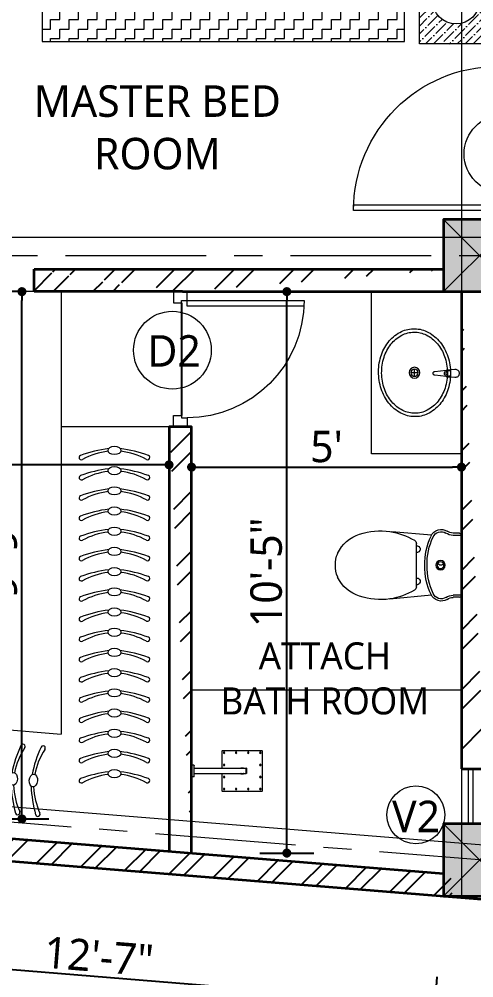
# Model space of a CAD drawing. Header units: inches. Extents: x 17146 to 31738, y -8920 to -2452.
# Drawn here: x 24651.3 to 24752.3, y -5339.9 to -5127 of the extents above; entities that cross this region are included whole.
import ezdxf

# ---------------------------------------------------------------- set-up
doc = ezdxf.new("R2010")
doc.units = ezdxf.units.IN
doc.header["$LTSCALE"] = 25
doc.header["$MEASUREMENT"] = 0
doc.header["$PDMODE"] = 3
doc.linetypes.add('CENTER', pattern=[2, 1.25, -0.25, 0.25, -0.25])
doc.linetypes.add('CENTER2', pattern=[1.125, 0.75, -0.125, 0.125, -0.125])
doc.layers.get('Defpoints').update_dxf_attribs({"color": 251})
doc.layers.add('A-HATCH', color=7, linetype='Continuous')
doc.layers.add('Text-internal', color=7, linetype='Continuous')
for name, color, linetype, lineweight in [('A_Grid Name', 216, 'Continuous', 5), ('Center line', 252, 'CENTER', 20), ('Column', 130, 'Continuous', 35), ('Dim-external', 151, 'Continuous', 9), ('Dim-internal', 150, 'Continuous', 9), ('Door-window', 40, 'Continuous', 15), ('Elevation2', 212, 'Continuous', 20), ('Elevation3', 74, 'Continuous', 13), ('Furniture', 125, 'Continuous', 20), ('Hatch', 253, 'Continuous', 13), ('sill', 30, 'Continuous', 20), ('text window', 212, 'Continuous', 20), ('Wall-Section', 6, 'Continuous', 35)]:
    doc.layers.add(name, color=color, linetype=linetype, lineweight=lineweight)
doc.styles.add('int text 1in-8ft', font='trebuc.ttf', dxfattribs={"height": 7})
doc.dimstyles.new('dim 1in-8ft', dxfattribs={"dimtxt": 7, "dimasz": 2, "dimexe": 6, "dimexo": 6, "dimgap": 1, "dimtad": 1, "dimdec": 0, "dimzin": 0, "dimdsep": 46, "dimlunit": 4, "dimtxsty": 'int text 1in-8ft', "dimblk": 'DOT', "dimcen": 4, "dimdle": 6, "dimclrt": 7, "dimadec": 0, "dimazin": 0, "dimtfac": 1, "dimtdec": 0, "dimtofl": 0, "dimtmove": 0, "dimatfit": 3, "dimfxl": 6, "dimfxlon": 1, "dimtolj": 1, "dimtzin": 0, "dimarcsym": 0})
doc.dimstyles.new('dim 1in-8ft c-c', dxfattribs={"dimtxt": 7, "dimasz": 2, "dimexe": 6, "dimexo": 6, "dimgap": 1, "dimtad": 1, "dimdec": 0, "dimzin": 0, "dimdsep": 46, "dimlunit": 4, "dimtxsty": 'int text 1in-8ft', "dimblk": 'DOT', "dimcen": 4, "dimdle": 6, "dimclrt": 7, "dimadec": 0, "dimazin": 0, "dimtfac": 1, "dimtdec": 0, "dimtofl": 0, "dimtmove": 0, "dimatfit": 3, "dimfxl": 6, "dimfxlon": 1, "dimtolj": 1, "dimtzin": 0, "dimarcsym": 0})

# ---------------------------------------------------------------- blocks, each defined once
blk = doc.blocks.new('*U10')
at = {"lineweight": 20}
for points in [[(-2, 1.5), (-2, 33.5), (-3.25, 33.47), (-3.25, 1.5)], [(-36, 1.5), (-36, -1.5), (-33.5, -1.5), (-33.5, 0.25), (-34, 0.25), (-34, 1.5)], [(0, 1.5), (0, -1.5), (-2.5, -1.5), (-2.5, 0.25), (-2, 0.25), (-2, 1.5)]]:
    blk.add_lwpolyline(points, close=True, dxfattribs=at)
at = {"lineweight": 13}
blk.add_arc((-2, 1.5), 32, 90, 180, dxfattribs=at)
at = {"layer": 'Defpoints'}
blk.add_line((-2.5, 0.25), (-33.5, 0.25), dxfattribs=at)
blk = doc.blocks.new('col')
at = {"layer": 'Hatch'}
h = blk.add_hatch(color=256, dxfattribs=at)
h.dxf.hatch_style = 1
h.paths.add_polyline_path([(-8, -8), (8, -8), (8, 8), (-8, 8)])
at = {"layer": 'Column'}
blk.add_lwpolyline([(-8, -8), (8, -8), (8, 8), (-8, 8)], close=True, dxfattribs=at)
at = {"layer": 'Dim-external'}
for p, q in [((-8, 8), (8, -8)), ((8, 8), (-8, -8))]:
    blk.add_line(p, q, dxfattribs=at)
blk = doc.blocks.new('gridd')
at = {"layer": 'Dim-external'}
for p in [(168, -150), (168, -284.21)]:
    blk.add_blockref('col', p, dxfattribs=at)
blk = doc.blocks.new('grid')
at = {"layer": 'Center line'}
for p, q in [((-175, -151), (774, -151)), ((774, -334.17), (-175, -257.62))]:
    blk.add_line(p, q, dxfattribs=at)
blk = doc.blocks.new('_Dot')
at = {"color": 0, "linetype": 'ByBlock', "lineweight": -2}
blk.add_line((-0.5, 0), (-1, 0), dxfattribs=at)
at = {"color": 0, "linetype": 'ByBlock', "const_width": 0.5}
blk.add_lwpolyline([(-0.25, 0, 1), (0.25, 0, 1)], format="xyb", close=True, dxfattribs=at)
blk = doc.blocks.new('*D212')
at = {"layer": 'Defpoints', "color": 0, "transparency": 16777216}
for p in [(24595.58, -5308.3), (24745.58, -5321.69), (24743.65, -5345.61)]:
    blk.add_point(p, dxfattribs=at)
at = {"layer": 'Dim-external', "color": 0, "lineweight": -2, "transparency": 16777216}
for p, q in [((24594.03, -5327.52), (24593.07, -5339.48)), ((24595.54, -5333.66), (24741.66, -5345.45)), ((24744.13, -5339.63), (24743.17, -5351.59))]:
    blk.add_line(p, q, dxfattribs=at)
at = {"layer": 'Dim-external', "color": 0, "lineweight": -2, "transparency": 16777216, "xscale": 2, "yscale": 2, "zscale": 2}
for p, rotation in [((24593.55, -5333.5), 175.3884517382356), ((24743.65, -5345.61), 355.3884517382356)]:
    blk.add_blockref('_Dot', p, dxfattribs=dict(at, rotation=rotation))
at = {"layer": 'Dim-external', "color": 7, "transparency": 16777216, "insert": (24668.96, -5335.06), "char_height": 7, "attachment_point": 5, "rotation": 355.3885, "style": 'int text 1in-8ft'}
blk.add_mtext('\\A1;12\'-7"', dxfattribs=at)
blk = doc.blocks.new('*D213')
at = {"layer": 'Defpoints', "color": 0, "transparency": 16777216}
for p in [(24745.58, -5321.69), (24761.58, -5321.85), (24759.56, -5346.89)]:
    blk.add_point(p, dxfattribs=at)
at = {"layer": 'Dim-external', "color": 0, "lineweight": -2, "transparency": 16777216}
for p, q in [((24744.13, -5339.63), (24743.17, -5351.59)), ((24760.04, -5340.91), (24759.08, -5352.87)), ((24745.65, -5345.77), (24757.57, -5346.73)), ((24751.61, -5346.25), (24755.54, -5364.63)), ((24755.54, -5364.63), (24774.51, -5366.16))]:
    blk.add_line(p, q, dxfattribs=at)
at = {"layer": 'Dim-external', "color": 0, "lineweight": -2, "transparency": 16777216, "xscale": 2, "yscale": 2, "zscale": 2}
for p, rotation in [((24743.65, -5345.61), 175.3884517382356), ((24759.56, -5346.89), 355.3884517382356)]:
    blk.add_blockref('_Dot', p, dxfattribs=dict(at, rotation=rotation))
at = {"layer": 'Dim-external', "color": 7, "transparency": 16777216, "insert": (24765.39, -5360.91), "char_height": 7, "attachment_point": 5, "rotation": 355.3885, "style": 'int text 1in-8ft'}
blk.add_mtext('\\A1;1\'-4"', dxfattribs=at)
blk = doc.blocks.new('*D219')
at = {"layer": 'Defpoints', "color": 0, "transparency": 16777216}
for p in [(24753.58, -5313.69), (24926.58, -5327.64), (24921.55, -5390.06)]:
    blk.add_point(p, dxfattribs=at)
at = {"layer": 'Dim-external', "color": 0, "lineweight": -2, "transparency": 16777216}
for p, q in [((24749.03, -5370.12), (24748.07, -5382.08)), ((24750.54, -5376.26), (24919.55, -5389.9)), ((24922.03, -5384.08), (24921.07, -5396.04))]:
    blk.add_line(p, q, dxfattribs=at)
at = {"layer": 'Dim-external', "color": 0, "lineweight": -2, "transparency": 16777216, "xscale": 2, "yscale": 2, "zscale": 2}
for p, rotation in [((24748.55, -5376.1), 175.38845173824), ((24921.55, -5390.06), 355.38845173824)]:
    blk.add_blockref('_Dot', p, dxfattribs=dict(at, rotation=rotation))
at = {"layer": 'Dim-external', "color": 7, "transparency": 16777216, "insert": (24835.42, -5378.52), "char_height": 7, "attachment_point": 5, "rotation": 355.3885, "style": 'int text 1in-8ft'}
blk.add_mtext('\\A1;14\'-6"c/c', dxfattribs=at)
blk = doc.blocks.new('*D245')
at = {"layer": 'Defpoints', "color": 0, "transparency": 16777216}
for p in [(24587.58, -5300.3), (24753.58, -5313.69), (24582.55, -5362.71)]:
    blk.add_point(p, dxfattribs=at)
at = {"layer": 'Dim-external', "color": 0, "lineweight": -2, "transparency": 16777216}
for p, q in [((24583.03, -5356.73), (24582.07, -5368.69)), ((24746.55, -5375.94), (24584.54, -5362.87)), ((24749.03, -5370.12), (24748.07, -5382.08))]:
    blk.add_line(p, q, dxfattribs=at)
at = {"layer": 'Dim-external', "color": 0, "lineweight": -2, "transparency": 16777216, "xscale": 2, "yscale": 2, "zscale": 2}
for p, rotation in [((24582.55, -5362.71), 175.38845173824), ((24748.55, -5376.1), 355.38845173824)]:
    blk.add_blockref('_Dot', p, dxfattribs=dict(at, rotation=rotation))
at = {"layer": 'Dim-external', "color": 7, "transparency": 16777216, "insert": (24665.91, -5364.86), "char_height": 7, "attachment_point": 5, "rotation": 355.3885, "style": 'int text 1in-8ft'}
blk.add_mtext('\\A1;13\'-11"c/c', dxfattribs=at)
blk = doc.blocks.new('*D287')
at = {"layer": 'Defpoints', "color": 0, "transparency": 16777216}
for p in [(24516.58, -5303.22), (25163.58, -5355.4), (25157.6, -5429.58)]:
    blk.add_point(p, dxfattribs=at)
at = {"layer": 'Dim-external', "color": 0, "lineweight": -2, "transparency": 16777216}
for p, q in [((24511.08, -5371.41), (24510.12, -5383.37)), ((24512.59, -5377.55), (25155.61, -5429.42)), ((25158.08, -5423.6), (25157.12, -5435.56))]:
    blk.add_line(p, q, dxfattribs=at)
at = {"layer": 'Dim-external', "color": 0, "lineweight": -2, "transparency": 16777216, "xscale": 2, "yscale": 2, "zscale": 2}
for p, rotation in [((24510.6, -5377.39), 175.3884517382375), ((25157.6, -5429.58), 355.3884517382375)]:
    blk.add_blockref('_Dot', p, dxfattribs=dict(at, rotation=rotation))
at = {"layer": 'Dim-external', "color": 7, "transparency": 16777216, "insert": (24834.46, -5398.96), "char_height": 7, "attachment_point": 5, "rotation": 355.3885, "style": 'int text 1in-8ft'}
blk.add_mtext('\\A1;54\'-1"', dxfattribs=at)
blk = doc.blocks.new('*D423')
at = {"layer": 'Defpoints', "color": 0, "transparency": 16777216}
for p in [(24588.58, -5214.95), (24684.58, -5217.48), (24588.58, -5225.94)]:
    blk.add_point(p, dxfattribs=at)
at = {"layer": 'Dim-internal', "color": 0, "lineweight": -2, "transparency": 16777216}
for p, q in [((24588.58, -5220.95), (24588.58, -5231.94)), ((24684.58, -5223.48), (24684.58, -5231.94)), ((24682.58, -5225.94), (24590.58, -5225.94))]:
    blk.add_line(p, q, dxfattribs=at)
at = {"layer": 'Dim-internal', "color": 0, "lineweight": -2, "transparency": 16777216, "xscale": 2, "yscale": 2, "zscale": 2, "rotation": 180}
blk.add_blockref('_Dot', (24588.58, -5225.94), dxfattribs=at)
at = {"layer": 'Dim-internal', "color": 0, "lineweight": -2, "transparency": 16777216, "xscale": 2, "yscale": 2, "zscale": 2}
blk.add_blockref('_Dot', (24684.58, -5225.94), dxfattribs=at)
at = {"layer": 'Dim-internal', "color": 7, "transparency": 16777216, "insert": (24636.58, -5221.38), "char_height": 7, "attachment_point": 5, "style": 'int text 1in-8ft'}
blk.add_mtext("\\A1;8'", dxfattribs=at)
blk = doc.blocks.new('*D424')
at = {"layer": 'Defpoints', "color": 0, "transparency": 16777216}
for p in [(24651.88, -5187.48), (24654.58, -5187.48), (24595.58, -5304.57)]:
    blk.add_point(p, dxfattribs=at)
at = {"layer": 'Dim-internal', "color": 0, "lineweight": -2, "transparency": 16777216}
for p, q in [((24651.88, -5187.48), (24645.88, -5187.48)), ((24651.88, -5302.57), (24651.88, -5189.48)), ((24645.88, -5304.57), (24657.88, -5304.57))]:
    blk.add_line(p, q, dxfattribs=at)
at = {"layer": 'Dim-internal', "color": 0, "lineweight": -2, "transparency": 16777216, "xscale": 2, "yscale": 2, "zscale": 2}
for p, rotation in [((24651.88, -5187.48), 90), ((24651.88, -5304.57), 270)]:
    blk.add_blockref('_Dot', p, dxfattribs=dict(at, rotation=rotation))
at = {"layer": 'Dim-internal', "color": 7, "transparency": 16777216, "insert": (24647.3, -5246.03), "char_height": 7, "attachment_point": 5, "rotation": 90, "style": 'int text 1in-8ft'}
blk.add_mtext('\\A1;9\'-9"', dxfattribs=at)
blk = doc.blocks.new('*D425')
at = {"layer": 'Defpoints', "color": 0, "transparency": 16777216}
for p in [(24689.58, -5217.48), (24749.58, -5215.48), (24749.58, -5226.45)]:
    blk.add_point(p, dxfattribs=at)
at = {"layer": 'Dim-internal', "color": 0, "lineweight": -2, "transparency": 16777216}
for p, q in [((24749.58, -5221.48), (24749.58, -5232.45)), ((24689.58, -5223.48), (24689.58, -5232.45)), ((24691.58, -5226.45), (24747.58, -5226.45))]:
    blk.add_line(p, q, dxfattribs=at)
at = {"layer": 'Dim-internal', "color": 0, "lineweight": -2, "transparency": 16777216, "xscale": 2, "yscale": 2, "zscale": 2, "rotation": 180}
blk.add_blockref('_Dot', (24689.58, -5226.45), dxfattribs=at)
at = {"layer": 'Dim-internal', "color": 0, "lineweight": -2, "transparency": 16777216, "xscale": 2, "yscale": 2, "zscale": 2}
blk.add_blockref('_Dot', (24749.58, -5226.45), dxfattribs=at)
at = {"layer": 'Dim-internal', "color": 7, "transparency": 16777216, "insert": (24719.58, -5221.9), "char_height": 7, "attachment_point": 5, "style": 'int text 1in-8ft'}
blk.add_mtext("\\A1;5'", dxfattribs=at)
blk = doc.blocks.new('*D419')
at = {"layer": 'Defpoints', "color": 0, "transparency": 16777216}
for p in [(24710.76, -5187.48), (24715.91, -5187.48), (24689.58, -5312.16)]:
    blk.add_point(p, dxfattribs=at)
at = {"layer": 'Dim-internal', "color": 0, "lineweight": -2, "transparency": 16777216}
for p, q in [((24710.76, -5187.48), (24704.76, -5187.48)), ((24710.76, -5310.16), (24710.76, -5189.48)), ((24704.76, -5312.16), (24716.76, -5312.16))]:
    blk.add_line(p, q, dxfattribs=at)
at = {"layer": 'Dim-internal', "color": 0, "lineweight": -2, "transparency": 16777216, "xscale": 2, "yscale": 2, "zscale": 2}
for p, rotation in [((24710.76, -5187.48), 90), ((24710.76, -5312.16), 270)]:
    blk.add_blockref('_Dot', p, dxfattribs=dict(at, rotation=rotation))
at = {"layer": 'Dim-internal', "color": 7, "transparency": 16777216, "insert": (24706.2, -5249.82), "char_height": 7, "attachment_point": 5, "rotation": 90, "style": 'int text 1in-8ft'}
blk.add_mtext('\\A1;10\'-5"', dxfattribs=at)
blk = doc.blocks.new('BP1')
at = {"layer": 'A_Grid Name'}
for p, q in [((200, 0), (200, -300.53)), ((551, -154), (30, -154)), ((551, -166), (30, -166)), ((614, -321.89), (0, -272.36)), ((614, -333.93), (0, -284.4))]:
    blk.add_line(p, q, dxfattribs=at)
blk = doc.blocks.new('GFHH')
at = {"layer": 'Elevation2', "linetype": 'ByBlock'}
h = blk.add_hatch(dxfattribs=at)
h.set_pattern_fill('ZIGZAG', color=252, scale=500)
h.set_pattern_definition([(360, (690508.877, -565585.635), (62.5, 62.5), [62.5, -62.5]), (90, (690571.377, -565585.635), (-62.5, 62.5), [62.5, -62.5])])
edge = h.paths.add_edge_path()
edge.add_line((-650, 900), (-650, 1484.2))
edge.add_line((-650, 1484.2), (-3065.4, 1484.2))
edge.add_line((-3065.4, 1484.2), (-3065.4, -1484.3))
edge.add_line((-3065.4, -1484.3), (-650, -1484.3))
edge.add_line((-650, -1484.3), (-650, -900))
edge.add_line((-650, -900), (-2400, -900))
edge.add_line((-2400, -900), (-2400, 900))
edge.add_line((-2400, 900), (-650, 900.1))
at = {"layer": 'Hatch', "true_color": 0x8a5224}
h = blk.add_hatch(dxfattribs=at)
h.set_pattern_fill('ANSI36', color=27, scale=300)
edge = h.paths.add_edge_path(flags=16)
edge.add_arc((-305.9, -1209.8), 157.1, 0, 360)
edge = h.paths.add_edge_path()
edge.add_line((-50, -900), (-50, -1500))
edge.add_line((-50, -1500), (-550, -1500))
edge.add_line((-550, -1500), (-550, -900))
edge.add_line((-550, -900), (-50, -900))
at = {"layer": 'Elevation2', "linetype": 'ByBlock'}
blk.add_lwpolyline([(-50, -900), (-50, -1500), (-550, -1500), (-550, -900), (-50, -900)], dxfattribs=at)
at = {"layer": 'Elevation3', "color": 252, "linetype": 'ByBlock'}
blk.add_lwpolyline([(-650, 900), (-650, 1484.2), (-3065.4, 1484.2), (-3065.4, -1484.3), (-650, -1484.3), (-650, -900), (-2400, -900), (-2400, 900), (-650, 900.1)], dxfattribs=at)
at = {"layer": 'Elevation3', "linetype": 'ByBlock'}
blk.add_circle((-305.9, -1209.8), 157.1, dxfattribs=at)
blk = doc.blocks.new('45')
at = {"linetype": 'Continuous'}
for p, q in [((-32.5, 0), (-29.5, 0)), ((-32.5, -13), (-32.5, 0)), ((-29.5, 0), (29.5, 0)), ((29.5, 0), (32.5, 0)), ((32.5, -13), (32.5, 0)), ((-29.5, -15), (-30.5, -15)), ((29.5, -15), (-29.5, -15)), ((-15, -15), (-15, -308.5)), ((15, -15), (15, -308.5)), ((30.5, -15), (29.5, -15)), ((-114.3, -399.3), (-114.3, -172.7)), ((-113.3, -171.7), (-15, -171.7)), ((-104.4, -183), (-104.4, -184)), ((-103, -183), (-104.4, -183)), ((-104.4, -184), (-103, -184)), ((-103.6, -183), (-103.6, -184)), ((-102, -181.6), (-103, -181.6)), ((-103, -181.6), (-103, -183)), ((-102, -182.4), (-103, -182.4)), ((-103, -184), (-103, -185.5)), ((-103, -184.6), (-102, -184.6)), ((-103, -185.5), (-102, -185.5)), ((-102, -183), (-102, -181.6)), ((-100.5, -183), (-102, -183)), ((-102, -184), (-100.5, -184)), ((-102, -185.5), (-102, -184)), ((-101.4, -184), (-101.4, -183)), ((-100.5, -184), (-100.5, -183)), ((-36.1, -183), (-36.1, -184)), ((-34.7, -183), (-36.1, -183)), ((-36.1, -184), (-34.7, -184)), ((-35.2, -183), (-35.2, -184)), ((-33.7, -181.6), (-34.7, -181.6)), ((-34.7, -181.6), (-34.7, -183)), ((-33.7, -182.4), (-34.7, -182.4)), ((-34.7, -184), (-34.7, -185.5)), ((-34.7, -184.6), (-33.7, -184.6)), ((-34.7, -185.5), (-33.7, -185.5)), ((-33.7, -183), (-33.7, -181.6)), ((-32.2, -183), (-33.7, -183)), ((-33.7, -184), (-32.2, -184)), ((-33.7, -185.5), (-33.7, -184)), ((-33.1, -184), (-33.1, -183)), ((-32.2, -184), (-32.2, -183)), ((15, -171.7), (113.3, -171.7)), ((32.2, -183), (32.2, -184)), ((33.7, -183), (32.2, -183)), ((32.2, -184), (33.7, -184)), ((33.1, -183), (33.1, -184)), ((34.7, -181.6), (33.7, -181.6)), ((33.7, -181.6), (33.7, -183)), ((34.7, -182.4), (33.7, -182.4)), ((33.7, -184), (33.7, -185.5)), ((33.7, -184.6), (34.7, -184.6)), ((33.7, -185.5), (34.7, -185.5)), ((34.7, -183), (34.7, -181.6)), ((36.1, -183), (34.7, -183)), ((34.7, -184), (36.1, -184)), ((34.7, -185.5), (34.7, -184)), ((35.2, -184), (35.2, -183)), ((36.1, -184), (36.1, -183)), ((100.6, -183), (100.6, -184)), ((102, -183), (100.6, -183)), ((100.6, -184), (102, -184)), ((101.4, -183), (101.4, -184)), ((103, -181.6), (102, -181.6)), ((102, -181.6), (102, -183)), ((103, -182.4), (102, -182.4)), ((102, -184), (102, -185.5)), ((102, -184.6), (103, -184.6)), ((102, -185.5), (103, -185.5)), ((103, -183), (103, -181.6)), ((104.5, -183), (103, -183)), ((103, -184), (104.5, -184)), ((103, -185.5), (103, -184)), ((103.6, -184), (103.6, -183)), ((104.5, -184), (104.5, -183)), ((114.3, -172.7), (114.3, -399.3)), ((-104.4, -251.3), (-104.4, -252.3)), ((-103, -251.3), (-104.4, -251.3)), ((-104.4, -252.3), (-103, -252.3)), ((-103.6, -251.3), (-103.6, -252.3)), ((-102, -249.9), (-103, -249.9)), ((-103, -249.9), (-103, -251.3)), ((-102, -250.8), (-103, -250.8)), ((-103, -252.3), (-103, -253.8)), ((-103, -252.9), (-102, -252.9)), ((-103, -253.8), (-102, -253.8)), ((-102, -251.3), (-102, -249.9)), ((-100.5, -251.3), (-102, -251.3)), ((-102, -252.3), (-100.5, -252.3)), ((-102, -253.8), (-102, -252.3)), ((-101.4, -252.3), (-101.4, -251.3)), ((-100.5, -252.3), (-100.5, -251.3)), ((100.6, -251.3), (100.6, -252.3)), ((102, -251.3), (100.6, -251.3)), ((100.6, -252.3), (102, -252.3)), ((101.4, -251.3), (101.4, -252.3)), ((103, -249.9), (102, -249.9)), ((102, -249.9), (102, -251.3)), ((103, -250.8), (102, -250.8)), ((102, -252.3), (102, -253.8)), ((102, -252.9), (103, -252.9)), ((102, -253.8), (103, -253.8)), ((103, -251.3), (103, -249.9)), ((104.5, -251.3), (103, -251.3)), ((103, -252.3), (104.5, -252.3)), ((103, -253.8), (103, -252.3)), ((103.6, -252.3), (103.6, -251.3)), ((104.5, -252.3), (104.5, -251.3)), ((-104.4, -319.7), (-104.4, -320.7)), ((-103, -319.7), (-104.4, -319.7)), ((-104.4, -320.7), (-103, -320.7)), ((-103.6, -319.7), (-103.6, -320.7)), ((-102, -318.2), (-103, -318.2)), ((-103, -318.2), (-103, -319.7)), ((-102, -319.1), (-103, -319.1)), ((-103, -320.7), (-103, -322.1)), ((-103, -321.2), (-102, -321.2)), ((-103, -322.1), (-102, -322.1)), ((-102, -319.7), (-102, -318.2)), ((-100.5, -319.7), (-102, -319.7)), ((-102, -320.7), (-100.5, -320.7)), ((-102, -322.1), (-102, -320.7)), ((-101.4, -320.7), (-101.4, -319.7)), ((-100.5, -320.7), (-100.5, -319.7)), ((15, -308.5), (-15, -308.5)), ((-15, -308.5), (15, -308.5)), ((-15, -310), (-15, -308.5)), ((-15, -310), (15, -310)), ((15, -310), (15, -308.5)), ((100.6, -319.7), (100.6, -320.7)), ((102, -319.7), (100.6, -319.7)), ((100.6, -320.7), (102, -320.7)), ((101.4, -319.7), (101.4, -320.7)), ((103, -318.2), (102, -318.2)), ((102, -318.2), (102, -319.7)), ((103, -319.1), (102, -319.1)), ((102, -320.7), (102, -322.1)), ((102, -321.2), (103, -321.2)), ((102, -322.1), (103, -322.1)), ((103, -319.7), (103, -318.2)), ((104.5, -319.7), (103, -319.7)), ((103, -320.7), (104.5, -320.7)), ((103, -322.1), (103, -320.7)), ((103.6, -320.7), (103.6, -319.7)), ((104.5, -320.7), (104.5, -319.7)), ((113.3, -400.3), (-113.3, -400.3)), ((-104.4, -388), (-104.4, -389)), ((-103, -388), (-104.4, -388)), ((-104.4, -389), (-103, -389)), ((-103.6, -388), (-103.6, -389)), ((-102, -386.6), (-103, -386.6)), ((-103, -386.6), (-103, -388)), ((-102, -387.4), (-103, -387.4)), ((-103, -389), (-103, -390.5)), ((-103, -389.6), (-102, -389.6)), ((-103, -390.5), (-102, -390.5)), ((-102, -388), (-102, -386.6)), ((-100.5, -388), (-102, -388)), ((-102, -389), (-100.5, -389)), ((-102, -390.5), (-102, -389)), ((-101.4, -389), (-101.4, -388)), ((-100.5, -389), (-100.5, -388)), ((-36.1, -388), (-36.1, -389)), ((-34.7, -388), (-36.1, -388)), ((-36.1, -389), (-34.7, -389)), ((-35.2, -388), (-35.2, -389)), ((-33.7, -386.6), (-34.7, -386.6)), ((-34.7, -386.6), (-34.7, -388)), ((-33.7, -387.4), (-34.7, -387.4)), ((-34.7, -389), (-34.7, -390.5)), ((-34.7, -389.6), (-33.7, -389.6)), ((-34.7, -390.5), (-33.7, -390.5)), ((-33.7, -388), (-33.7, -386.6)), ((-32.2, -388), (-33.7, -388)), ((-33.7, -389), (-32.2, -389)), ((-33.7, -390.5), (-33.7, -389)), ((-33.1, -389), (-33.1, -388)), ((-32.2, -389), (-32.2, -388)), ((32.2, -388), (32.2, -389)), ((33.7, -388), (32.2, -388)), ((32.2, -389), (33.7, -389)), ((33.1, -388), (33.1, -389)), ((34.7, -386.6), (33.7, -386.6)), ((33.7, -386.6), (33.7, -388)), ((34.7, -387.4), (33.7, -387.4)), ((33.7, -389), (33.7, -390.5)), ((33.7, -389.6), (34.7, -389.6)), ((33.7, -390.5), (34.7, -390.5)), ((34.7, -388), (34.7, -386.6)), ((36.1, -388), (34.7, -388)), ((34.7, -389), (36.1, -389)), ((34.7, -390.5), (34.7, -389)), ((35.2, -389), (35.2, -388)), ((36.1, -389), (36.1, -388)), ((100.6, -388), (100.6, -389)), ((102, -388), (100.6, -388)), ((100.6, -389), (102, -389)), ((101.4, -388), (101.4, -389)), ((103, -386.6), (102, -386.6)), ((102, -386.6), (102, -388)), ((103, -387.4), (102, -387.4)), ((102, -389), (102, -390.5)), ((102, -389.6), (103, -389.6)), ((102, -390.5), (103, -390.5)), ((103, -388), (103, -386.6)), ((104.5, -388), (103, -388)), ((103, -389), (104.5, -389)), ((103, -390.5), (103, -389)), ((103.6, -389), (103.6, -388)), ((104.5, -389), (104.5, -388))]:
    blk.add_line(p, q, dxfattribs=at)
at = {"linetype": 'CENTER2'}
blk.add_line((20, 0), (-20, 0), dxfattribs=at)
at = {"linetype": 'Continuous'}
for centre in [(-102.5, -183.5), (-34.2, -183.5), (34.2, -183.5), (102.5, -183.5), (-102.5, -251.8), (102.5, -251.8), (-102.5, -320.2), (102.5, -320.2), (-102.5, -388.5), (-34.2, -388.5), (34.2, -388.5), (102.5, -388.5)]:
    blk.add_circle(centre, 4, dxfattribs=at)
for centre, radius, start, end in [((-30.5, -13), 2, 180, 270), ((30.5, -13), 2, 270, 0), ((-113.3, -172.7), 1, 90, 180), ((113.3, -172.7), 1, 0, 90), ((0, -286), 18.5, 144.1752, 215.8248), ((0, -286), 18.4, 144.6089, 215.3911), ((0, -286), 18.1, 145.9684, 214.0316), ((0, -286), 18, 146.4427, 213.5573), ((0, -286), 16.4, 156.4575, 203.5425), ((0, -286), 18.5, 0, 35.8248), ((0, -286), 18.4, 0, 35.3911), ((0, -286), 18.1, 0, 34.0316), ((0, -286), 18, 326.4427, 33.5573), ((0, -286), 16.4, 336.4575, 23.5425), ((0, -286), 18.5, 324.1752, 0), ((0, -286), 18.1, 325.9684, 0), ((0, -286), 18.4, 324.6089, 0), ((-113.3, -399.3), 1, 180, 270), ((113.3, -399.3), 1, 270, 0)]:
    blk.add_arc(centre, radius, start, end, dxfattribs=at)
blk = doc.blocks.new('Sanitary_Commode')
for p, q in [((-7.57, 0), (7.57, 0)), ((-7.48, 0), (-7.48, -2.09)), ((7.48, 0), (7.48, -2.12)), ((-8.04, -0.47), (-8.04, -2.09)), ((8.04, -0.47), (8.04, -2.12)), ((-7.5, -7.54), (-8.46, -17.96)), ((7.53, -7.54), (8.4, -17.49)), ((-5.44, -11.32), (5.47, -11.32))]:
    blk.add_line(p, q)
for centre, radius in [((0.01, -5.24), 1.18), ((0.01, -5.25), 0.847)]:
    blk.add_circle(centre, radius)
for centre, radius, start, end in [((-7.57, -0.47), 0.472, 90, 180), ((7.57, -0.47), 0.472, 0, 90), ((-11.13, -1.9), 3.09, 326.5687, 356.4698), ((-11.12, -1.91), 3.64, 326.6608, 357.0885), ((11.46, -1.75), 4, 185.3426, 212.6411), ((11.51, -1.73), 3.49, 186.5142, 212.5699), ((-6.16, -5.08), 2.81, 148.3639, 245.1822), ((-6.16, -5.08), 2.25, 148.6278, 245.6358), ((0.78, -5.22), 0.758, 114.8358, 249.215), ((6.18, -5.08), 2.25, 294.3642, 31.4264), ((6.18, -5.08), 2.81, 294.8178, 31.6361), ((-0.29, 7.25), 15.9, 244.6553, 270.7849), ((0.31, 7.2), 15.86, 268.6912, 295.4038), ((-0.29, 7.25), 16.46, 244.6528, 270.785), ((0.31, 7.2), 16.42, 268.6912, 295.4038), ((10.49, -21.25), 19.23, 150.5907, 170.1667), ((-5.44, -12.27), 0.945, 90, 150.5907), ((-4.03, -11.23), 0.846, 353.7591, 186.2409), ((4.05, -11.23), 0.846, 353.7591, 186.2409), ((5.47, -12.27), 0.945, 29.4093, 90), ((-10.46, -21.25), 19.23, 9.8333, 29.4093), ((8.39, -20.24), 17, 172.2958, 198.3397), ((-8.36, -20.24), 17, 341.6603, 7.7042), ((0.9, -22.91), 9.06, 197.2571, 244.8678), ((-0.87, -22.91), 9.06, 295.1322, 342.7429), ((-0.29, -24.99), 6.67, 246.5257, 272.5629), ((0.31, -24.94), 6.72, 267.4456, 293.3882)]:
    blk.add_arc(centre, radius, start, end)
blk = doc.blocks.new('*U35')
at = {"lineweight": 20}
for points in [[(-2, 1.5), (-2, 27.5), (-3.25, 27.47), (-3.25, 1.5)], [(-30, 1.5), (-30, -1.5), (-27.5, -1.5), (-27.5, 0.25), (-28, 0.25), (-28, 1.5)], [(0, 1.5), (0, -1.5), (-2.5, -1.5), (-2.5, 0.25), (-2, 0.25), (-2, 1.5)]]:
    blk.add_lwpolyline(points, close=True, dxfattribs=at)
at = {"lineweight": 13}
blk.add_arc((-2, 1.5), 26, 90, 180, dxfattribs=at)
at = {"layer": 'Defpoints'}
blk.add_line((-2.5, 0.25), (-27.5, 0.25), dxfattribs=at)
blk = doc.blocks.new('Hanger')
at = {"layer": 'Furniture', "linetype": 'ByBlock', "ltscale": 100}
for centre, radius, start, end in [((2.32, -29.64), 30.31, 97.0193, 110.2753), ((-2.31, -29.64), 30.31, 69.7392, 82.9951), ((-8, -1.72), 0.537, 110.2753, 299.1036), ((0.62, -17.5), 17.44, 97.0449, 118.6315), ((-0.62, -17.5), 17.44, 61.383, 82.9696), ((8, -1.71), 0.537, 240.9108, 69.7392)]:
    blk.add_arc(centre, radius, start, end, dxfattribs=at)
blk.add_ellipse((0, 0), major_axis=(-1.55, 0), ratio=0.641458, dxfattribs=at)
blk = doc.blocks.new('*U515')
at = {"xscale": 0.9214072410725777, "yscale": 0.9214072410725777, "zscale": 0.9214072410725777}
blk.add_blockref('Hanger', (0, 0.58), dxfattribs=at)
blk = doc.blocks.new('*U514')
at = {"layer": 'Furniture', "color": 0, "linetype": 'ByBlock', "lineweight": -2, "transparency": 16777216}
for p in [(0, 71.77), (0, 67.29), (0, 62.8), (0, 58.31), (0, 53.83), (0, 49.34), (0, 44.86), (0, 40.37), (0, 35.89), (0, 31.4), (0, 26.91), (0, 22.43), (0, 17.94), (0, 13.46), (0, 8.97), (0, 4.49), (0, 0)]:
    blk.add_blockref('*U515', p, dxfattribs=at)
blk = doc.blocks.new('*U513')
at = {"xscale": 0.9214072410725777, "yscale": 0.9214072410725777, "zscale": 0.9214072410725777}
blk.add_blockref('Hanger', (0, 0.58), dxfattribs=at)
blk = doc.blocks.new('*U512')
at = {"layer": 'Furniture', "color": 0, "linetype": 'ByBlock', "lineweight": -2, "transparency": 16777216}
for p in [(0, 40.37), (0, 35.89), (0, 31.4), (0, 26.91), (0, 22.43), (0, 17.94), (0, 13.46), (0, 8.97), (0, 4.49), (0, 0)]:
    blk.add_blockref('*U513', p, dxfattribs=at)
blk = doc.blocks.new('PL_TAP_1')
at = {"linetype": 'ByBlock'}
for p, q in [((-0.9, 0.3), (-0.93, 0.16)), ((-0.84, 0.45), (-0.9, 0.3)), ((-0.75, 0.6), (-0.84, 0.45)), ((-0.63, 0.72), (-0.75, 0.6)), ((-0.49, 0.82), (-0.63, 0.72)), ((-0.34, 0.89), (-0.49, 0.82)), ((-0.17, 0.94), (-0.34, 0.89)), ((0, 0.96), (-0.17, 0.94)), ((0.17, 0.94), (0, 0.96)), ((0.34, 0.89), (0.17, 0.94)), ((0.49, 0.82), (0.34, 0.89)), ((0.63, 0.72), (0.49, 0.82)), ((0.75, 0.6), (0.63, 0.72)), ((0.84, 0.45), (0.75, 0.6)), ((0.9, 0.3), (0.84, 0.45)), ((0.93, 0.16), (0.9, 0.3)), ((-0.94, -0.03), (-0.83, -1.65)), ((-0.92, -0.34), (-0.92, -0.35)), ((-0.83, -1.65), (-0.8, -1.79)), ((-0.8, -1.79), (-0.76, -1.93)), ((-0.76, -1.93), (-0.68, -2.05)), ((-0.7, -2.03), (-0.44, -4.61)), ((-0.68, -2.05), (-0.59, -2.17)), ((-0.59, -2.17), (-0.48, -2.26)), ((-0.54, -1.57), (-0.54, -0.98)), ((-0.54, -0.98), (0.54, -0.98)), ((-0.53, -1.66), (-0.54, -1.57)), ((-0.5, -1.75), (-0.53, -1.66)), ((-0.46, -1.83), (-0.5, -1.75)), ((-0.41, -1.91), (-0.46, -1.83)), ((-0.34, -1.97), (-0.41, -1.91)), ((-0.27, -2.02), (-0.34, -1.97)), ((-0.18, -2.06), (-0.27, -2.02)), ((-0.09, -2.09), (-0.18, -2.06)), ((0, -2.09), (-0.09, -2.09)), ((0.09, -2.09), (0, -2.09)), ((0.18, -2.06), (0.09, -2.09)), ((0.27, -2.02), (0.18, -2.06)), ((0.34, -1.97), (0.27, -2.02)), ((0.41, -1.91), (0.34, -1.97)), ((0.46, -1.83), (0.41, -1.91)), ((0.44, -4.61), (0.7, -2.03)), ((0.5, -1.75), (0.46, -1.83)), ((0.48, -2.26), (0.59, -2.17)), ((0.53, -1.66), (0.5, -1.75)), ((0.54, -1.57), (0.53, -1.66)), ((0.54, -0.98), (0.54, -1.57)), ((0.59, -2.17), (0.68, -2.05)), ((0.68, -2.05), (0.76, -1.93)), ((0.76, -1.93), (0.8, -1.79)), ((0.8, -1.79), (0.83, -1.65)), ((0.83, -1.65), (0.94, -0.03)), ((-0.48, -2.26), (-0.35, -2.33)), ((-0.35, -2.33), (-0.22, -2.38)), ((-0.22, -2.38), (-0.07, -2.41)), ((-0.07, -2.41), (0.07, -2.41)), ((0.07, -2.41), (0.22, -2.38)), ((0.22, -2.38), (0.35, -2.33)), ((0.35, -2.33), (0.48, -2.26)), ((-0.44, -4.61), (-0.42, -4.69)), ((-0.42, -4.69), (-0.39, -4.76)), ((-0.39, -4.76), (-0.35, -4.83)), ((-0.35, -4.83), (-0.29, -4.89)), ((-0.29, -4.89), (-0.23, -4.93)), ((-0.23, -4.93), (-0.16, -4.97)), ((-0.16, -4.97), (-0.08, -4.99)), ((-0.08, -4.99), (0, -5)), ((0, -5), (0.08, -4.99)), ((0.08, -4.99), (0.16, -4.97)), ((0.16, -4.97), (0.23, -4.93)), ((0.23, -4.93), (0.29, -4.89)), ((0.29, -4.89), (0.35, -4.83)), ((0.35, -4.83), (0.39, -4.76)), ((0.39, -4.76), (0.42, -4.69)), ((0.42, -4.69), (0.44, -4.61))]:
    blk.add_line(p, q, dxfattribs=at)
for centre, start, end in [((-0.24, 0.02), 168.2055, 184.1181), ((0.24, 0.02), 355.8819, 11.7945)]:
    blk.add_arc(centre, 0.708, start, end, dxfattribs=at)
blk = doc.blocks.new('Sanitary_Basin3')
for p, q in [((-0.8, -10.44), (0.8, -10.44)), ((0, -9.64), (0, -11.23))]:
    blk.add_line(p, q)
at = {"linetype": 'Continuous'}
blk.add_lwpolyline([(-18, -20), (18, -20), (18, 0), (-18, 0)], close=True, dxfattribs=at)
for points in [[(-9.76, -10.12, 0.117634), (-9.15, -13.12, 0.104469), (-7.09, -15.87, 0.090016), (-4.06, -17.68, 0.08192), (-0.26, -18.43, 0.08192), (3.58, -17.92, 0.090016), (6.72, -16.31, 0.104469), (8.96, -13.7, 0.117634), (9.76, -10.75, 0.117634), (9.15, -7.75, 0.104469), (7.09, -5.01, 0.090016), (4.06, -3.2, 0.08192), (0.26, -2.44, 0.08192), (-3.58, -2.95, 0.090016), (-6.72, -4.56, 0.104469), (-8.96, -7.17, 0.117634)], [(-9.01, -10.31, 0.118622), (-8.39, -13.03, 0.104678), (-6.44, -15.51, 0.089562), (-3.62, -17.11, 0.081185), (-0.1, -17.74, 0.081185), (3.43, -17.21, 0.089562), (6.3, -15.69, 0.104678), (8.32, -13.27, 0.118622), (9.01, -10.56, 0.118622), (8.39, -7.84, 0.104678), (6.44, -5.36, 0.089562), (3.62, -3.76, 0.081185), (0.1, -3.13, 0.081185), (-3.43, -3.66, 0.089562), (-6.3, -5.18, 0.104678), (-8.32, -7.6, 0.118622)]]:
    blk.add_lwpolyline(points, format="xyb", close=True, dxfattribs=at)
for radius in [1.2, 0.798]:
    blk.add_circle((0, -10.44), radius)
at = {"linetype": 'Continuous', "xscale": 0.9766697141026374, "yscale": 0.9766697141026374, "zscale": 0.9766697141026374}
blk.add_blockref('PL_TAP_1', (-0.15, -1.42), dxfattribs=at)

msp = doc.modelspace()

# ---------------------------------------------------------------- hatches: boundary and pattern name
at = {"layer": 'A-HATCH'}
h = msp.add_hatch(dxfattribs=at)
h.set_pattern_fill('ANSI32', color=256, scale=25, style=0)
h.set_pattern_definition([(45, (23552.853, -5241.595), (-6.629126, 6.629126), []), (45, (23557.272, -5241.595), (-6.629126, 6.629126), [])])
edge = h.paths.add_edge_path()
edge.add_line((24654.58, -5187.48), (24654.58, -5182.48))
edge.add_line((24687.58, -5187.48), (24653.58, -5187.48))
edge.add_line((24687.58, -5187.48), (24682.58, -5187.48))
edge.add_line((24653.58, -5182.48), (24747.58, -5182.48))
edge.add_line((24687.58, -5187.48), (24747.58, -5187.48))
h = msp.add_hatch(dxfattribs=at)
h.set_pattern_fill('ANSI32', color=256, scale=25, style=0)
h.set_pattern_definition([(45, (23552.853, -5239.595), (-6.629126, 6.629126), []), (45, (23557.272, -5239.595), (-6.629126, 6.629126), [])])
edge = h.paths.add_edge_path()
edge.add_line((24754.58, -5185.48), (24754.58, -5290.85))
edge.add_line((24749.58, -5185.48), (24749.58, -5293.48))
edge.add_line((24752.58, -5288.48), (24772.58, -5288.48))
edge.add_line((24755.73, -5293.48), (24772.62, -5293.48))
edge.add_line((24772.58, -5290.85), (24772.58, -5293.48))
h = msp.add_hatch(dxfattribs=at)
h.set_pattern_fill('ANSI32', color=256, scale=25, style=0)
h.set_pattern_definition([(45, (23554.853, -5239.595), (-6.629126, 6.629126), []), (45, (23559.272, -5239.595), (-6.629126, 6.629126), [])])
edge = h.paths.add_edge_path()
edge.add_line((24684.58, -5215.48), (24684.58, -5311.75))
edge.add_line((24684.58, -5217.48), (24689.58, -5217.48))
edge.add_line((24689.58, -5215.48), (24689.57, -5312.15))
h = msp.add_hatch(dxfattribs=at)
h.set_pattern_fill('ANSI32', color=256, scale=20)
h.set_pattern_definition([(45, (25302.709, -5239.595), (-5.3033, 5.3033), []), (45, (25306.2445, -5239.595), (-5.3033, 5.3033), [])])
h.paths.add_polyline_path([(24593.26, -5304.39), (24593.58, -5308.3), (24579.58, -5308.3), (24747.58, -5321.85), (24747.26, -5316.81)])

# ---------------------------------------------------------------- linework, layer by layer
at = {"layer": 'Door-window'}
for p, q in [((24751.08, -5293.48), (24751.08, -5305.69)), ((24752.08, -5293.48), (24752.08, -5305.69))]:
    msp.add_line(p, q, dxfattribs=at)
at = {"layer": 'Furniture'}
for p, q in [((24660.58, -5187.48), (24660.58, -5285.73)), ((24684.58, -5217.48), (24660.58, -5217.48)), ((24749.58, -5275.99), (24689.58, -5275.99)), ((24612.58, -5281.85), (24660.58, -5285.73))]:
    msp.add_line(p, q, dxfattribs=at)
at = {"layer": 'sill'}
msp.add_line((24749.58, -5293.48), (24749.58, -5305.69), dxfattribs=at)
at = {"layer": 'text window', "ltscale": 15}
for centre, radius in [((24758.8, -5156.89), 8.64), ((24685.33, -5200.48), 8.64), ((24739.45, -5303.67), 6.43)]:
    msp.add_circle(centre, radius, dxfattribs=at)
at = {"layer": 'Wall-Section'}
for p, q in [((24654.58, -5182.48), (24745.58, -5182.48)), ((24654.58, -5187.48), (24654.58, -5182.48)), ((24687.58, -5187.48), (24654.58, -5187.48)), ((24687.58, -5187.48), (24745.58, -5187.48)), ((24749.58, -5187.48), (24749.58, -5293.48)), ((24749.58, -5293.48), (24772.58, -5293.48)), ((24595.58, -5304.57), (24745.58, -5316.67)), ((24579.58, -5308.3), (24747.58, -5321.85)), ((24747.58, -5321.85), (24761.58, -5322.98))]:
    msp.add_line(p, q, dxfattribs=at)
msp.add_lwpolyline([(24689.58, -5312.16), (24689.58, -5217.48), (24684.58, -5217.48), (24684.58, -5311.75)], dxfattribs=at)

# ---------------------------------------------------------------- block references
at = {"layer": 'A_Grid Name'}
msp.add_blockref('BP1', (24549.58, -5021.48), dxfattribs=at)
at = {"layer": 'Column'}
for name, p in [('grid', (24586.58, -5028.48)), ('gridd', (24585.58, -5029.48))]:
    msp.add_blockref(name, p, dxfattribs=at)
at = {"layer": 'Door-window', "xscale": -1}
for name, p, rotation in [('*U10', (24759.08, -5171.48), 90), ('*U35', (24687.08, -5187.48), 270)]:
    msp.add_blockref(name, p, dxfattribs=dict(at, rotation=rotation))
at = {"layer": 'Elevation2', "linetype": 'ByBlock', "xscale": 0.03333256384414479, "yscale": 0.03333256384414479, "zscale": 0.03333256384414479, "rotation": 0.001510264620625345}
msp.add_blockref('GFHH', (24758.58, -5082.48), dxfattribs=at)
at = {"layer": 'Furniture', "xscale": -1, "rotation": 270}
msp.add_blockref('Sanitary_Basin3', (24749.58, -5205.48), dxfattribs=at)
at = {"layer": 'Furniture', "extrusion": (0, 0, -1), "xscale": -1, "zscale": -1}
msp.add_blockref('*U514', (-24672.45, -5295.09), dxfattribs=at)
at = {"layer": 'Furniture'}
for name, p, xscale, yscale, zscale, rotation in [('Sanitary_Commode', (24749.58, -5248.25), -0.8845770658774659, 0.8845770658774659, 0.8845770658774659, 270), ('45', (24689.58, -5293.92), -0.03937007874016141, 0.03937007874016141, 0.03937007874016141, 90)]:
    msp.add_blockref(name, p, dxfattribs=dict(at, xscale=xscale, yscale=yscale, zscale=zscale, rotation=rotation))
at = {"layer": 'Furniture', "extrusion": (0, 0, -1), "xscale": -1, "zscale": -1, "rotation": 274.6115482617629}
msp.add_blockref('*U512', (-24655, -5296.09), dxfattribs=at)

# ---------------------------------------------------------------- texts
at = {"layer": 'text window', "ltscale": 15, "char_height": 7, "attachment_point": 1, "style": 'int text 1in-8ft'}
for s, insert in [('\\pxqc;D2', (24677.59, -5197.15)), ('\\pxqc;V2', (24731.36, -5300.51))]:
    msp.add_mtext_dynamic_manual_height_columns(s, width=16.2552, gutter_width=1, heights=[0], dxfattribs=dict(at, insert=insert))
at = {"layer": 'Text-internal', "width": 80.332, "attachment_point": 1, "style": 'int text 1in-8ft'}
for s, insert, char_height in [('\\pxqc;{\\C0;MASTER BED ROOM}', (24641.81, -5141.67), 7), ('\\pxqc;{\\C0;ATTACH\\PBATH ROOM}', (24679.04, -5265.36), 6)]:
    msp.add_mtext(s, dxfattribs=dict(at, insert=insert, char_height=char_height))

# ---------------------------------------------------------------- dimensions: what is measured, and where the dimension line sits
at = {"layer": 'Dim-external'}
for base, p1, p2, dimstyle, override, picture, middle in [((24582.55, -5362.71), (24753.58, -5313.69), (24587.58, -5300.3), 'dim 1in-8ft c-c', {"dimpost": 'c/c'}, '*D245', (24665.91, -5364.86)), ((24743.65, -5345.61), (24595.58, -5308.3), (24745.58, -5321.69), 'dim 1in-8ft', {"dimtmove": 1}, '*D212', (24668.96, -5335.06)), ((24921.55, -5390.06), (24753.58, -5313.69), (24926.58, -5327.64), 'dim 1in-8ft c-c', {"dimpost": 'c/c'}, '*D219', (24835.42, -5378.52)), ((24759.56, -5346.89), (24745.58, -5321.69), (24761.58, -5321.85), 'dim 1in-8ft', {"dimtmove": 1}, '*D213', (24756.9, -5360.22))]:
    dim = msp.add_linear_dim(base=base, p1=p1, p2=p2, angle=175.3885, dimstyle=dimstyle, override=override, dxfattribs=at)
    dim.commit()
    dim.dimension.update_dxf_attribs({"geometry": picture, "text_midpoint": middle})
dim = msp.add_aligned_dim(p1=(24516.58, -5303.22), p2=(25163.58, -5355.4), distance=-74.42, dimstyle='dim 1in-8ft', dxfattribs=at)
dim.commit()
dim.dimension.update_dxf_attribs({"geometry": '*D287', "text_midpoint": (24834.46, -5398.96)})
at = {"layer": 'Dim-internal'}
for base, p1, p2, picture, middle in [((24651.88, -5187.48), (24595.58, -5304.57), (24654.58, -5187.48), '*D424', (24647.3, -5246.03)), ((24710.76, -5187.48), (24689.58, -5312.16), (24715.91, -5187.48), '*D419', (24706.2, -5249.82))]:
    dim = msp.add_linear_dim(base=base, p1=p1, p2=p2, angle=90, dimstyle='dim 1in-8ft', dxfattribs=at)
    dim.commit()
    dim.dimension.update_dxf_attribs({"geometry": picture, "text_midpoint": middle})
for base, p1, p2, picture, middle in [((24588.58, -5225.94), (24684.58, -5217.48), (24588.58, -5214.95), '*D423', (24636.58, -5221.38)), ((24749.58, -5226.45), (24689.58, -5217.48), (24749.58, -5215.48), '*D425', (24719.58, -5221.9))]:
    dim = msp.add_linear_dim(base=base, p1=p1, p2=p2, dimstyle='dim 1in-8ft', dxfattribs=at)
    dim.commit()
    dim.dimension.update_dxf_attribs({"geometry": picture, "text_midpoint": middle})

doc.saveas('drawing.dxf')
